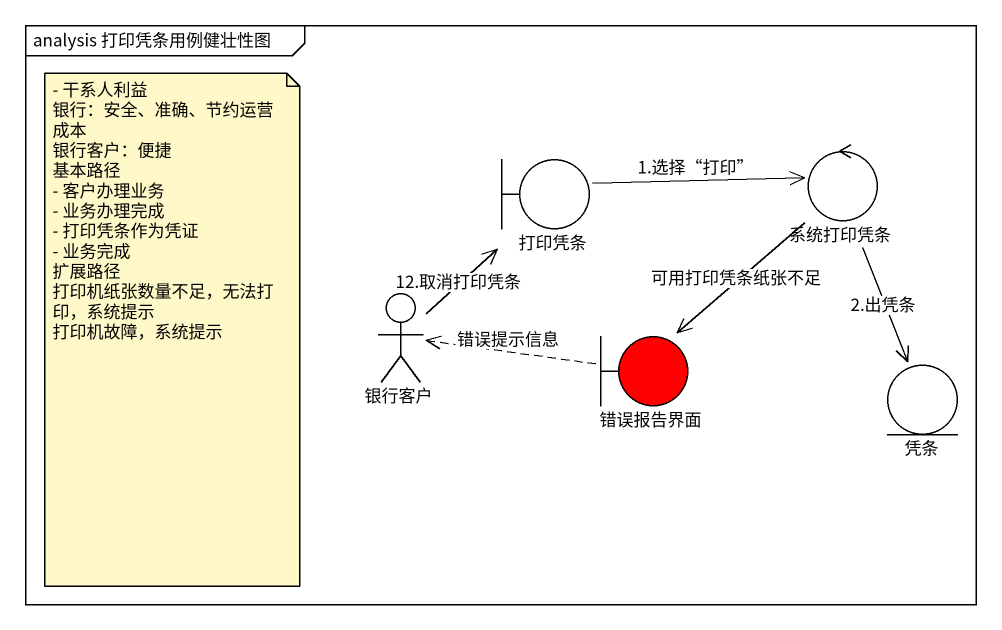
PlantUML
@startuml
mainframe analysis 打印凭条用例健壮性图
boundary 打印凭条
control 系统打印凭条
actor 银行客户
boundary 错误报告界面 #FF0000
entity 凭条
打印凭条 -right-> 系统打印凭条 : 1.选择“打印”
系统打印凭条 --> 错误报告界面 : 可用打印凭条纸张不足
系统打印凭条 --> 凭条 : 2.出凭条
银行客户 -up-> 打印凭条 : 12.取消打印凭条
错误报告界面 .left.> 银行客户 : 错误提示信息
note as N1
  - 干系人利益
  银行：安全、准确、节约运营成本
  银行客户：便捷
  基本路径
  - 客户办理业务
  - 业务办理完成
  - 打印凭条作为凭证
  - 业务完成
  扩展路径
  打印机纸张数量不足，无法打印，系统提示
  打印机故障，系统提示
end note
@enduml
